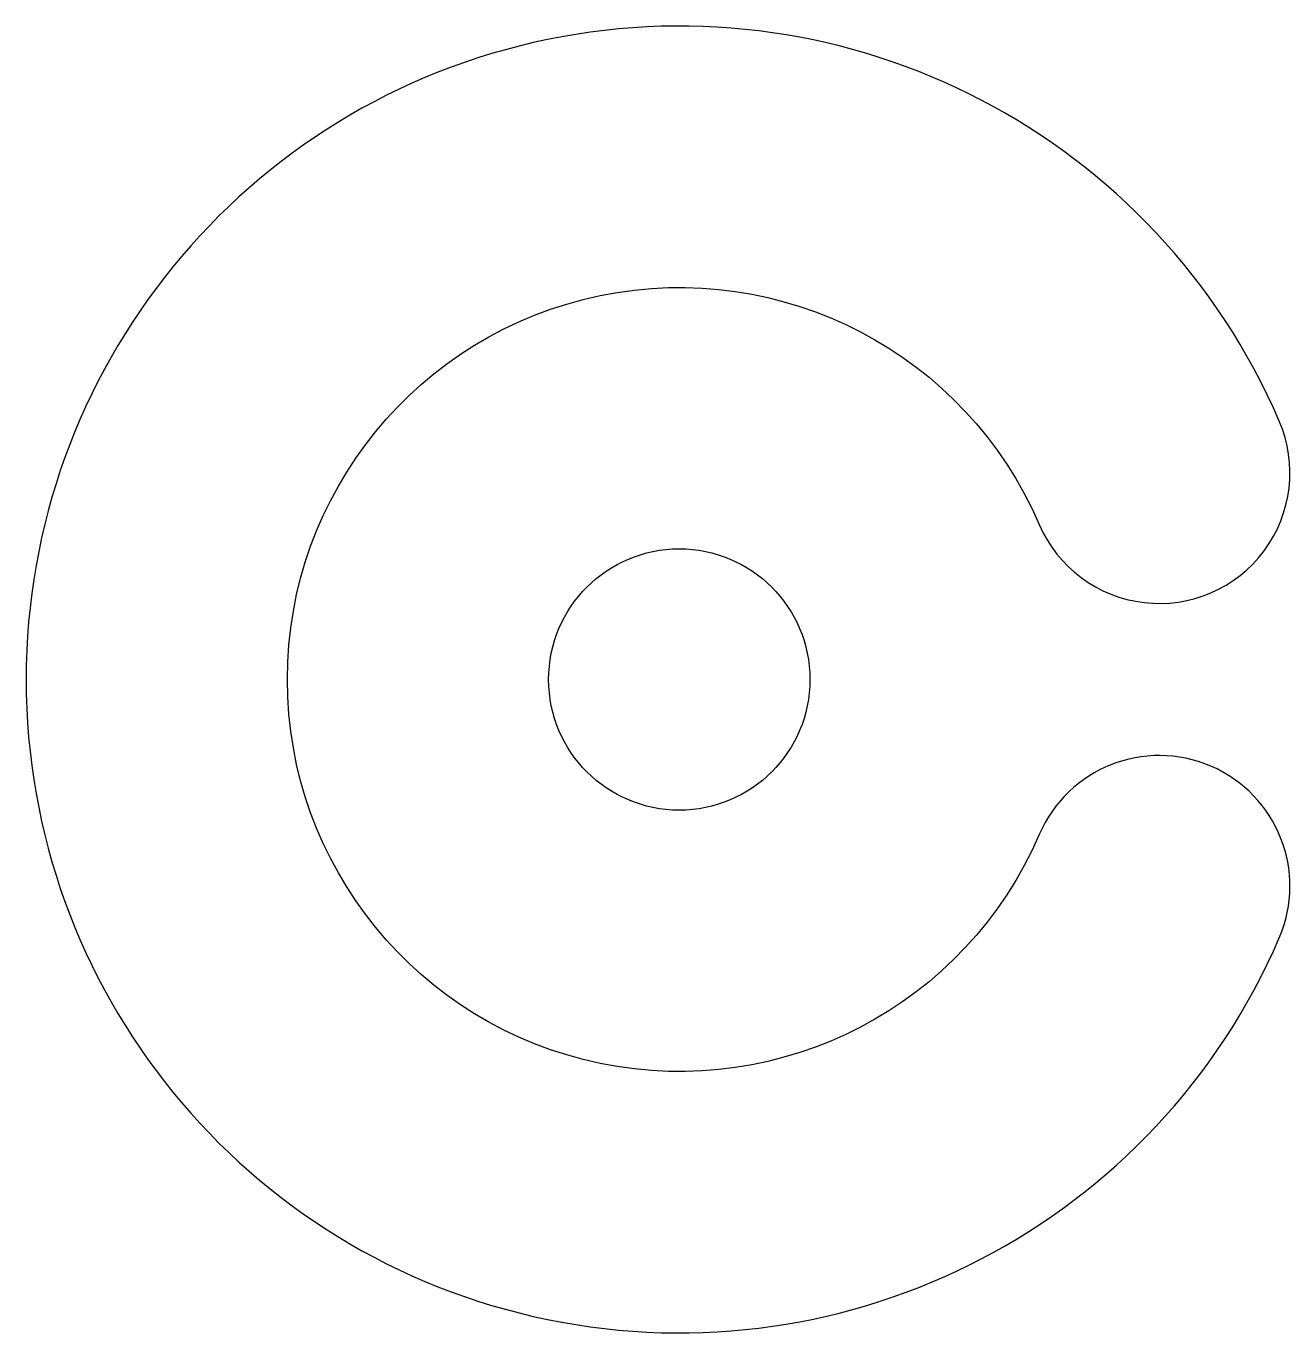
# Model space of a CAD drawing. Header units: millimetres. Extents: x -6.9 to 6.4, y -6.9 to 6.9.
import ezdxf

# ---------------------------------------------------------------- set-up
doc = ezdxf.new("R2010")
doc.units = ezdxf.units.MM

msp = doc.modelspace()

# ---------------------------------------------------------------- linework, layer by layer
msp.add_lwpolyline([(6.315, -2.719, 1), (3.789, -1.631, -0.814895), (-4.125, 0, -0.814895), (3.789, 1.631, 1), (6.315, 2.719, 0.814895), (-6.875, 0, 0.814895)], format="xyb", close=True)
msp.add_circle((0, 0), 1.375)

doc.saveas('drawing.dxf')
